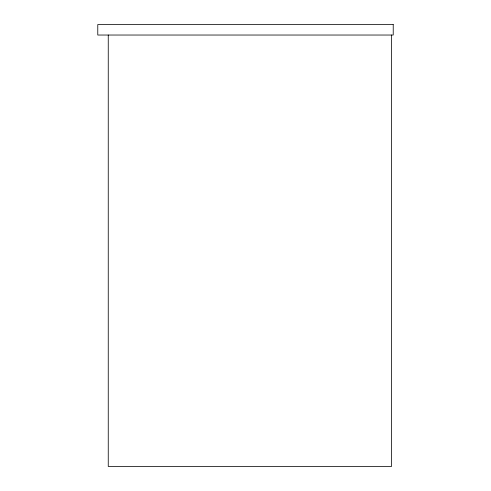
<?xml version="1.0" encoding="UTF-8"?>
<svg xmlns="http://www.w3.org/2000/svg" width="491" height="491" viewBox="0 0 491 491"><rect width="100%" height="100%" fill="white"/><g stroke="black" fill="none" stroke-linecap="round" stroke-linejoin="round"><path stroke-width="0.74" d="M391.523 35.033L391.523 466.45L108.253 466.45L108.253 35.033M393.223 24.55L97.777 24.55L97.777 35.033L393.223 35.033L393.223 24.55"/></g></svg>
